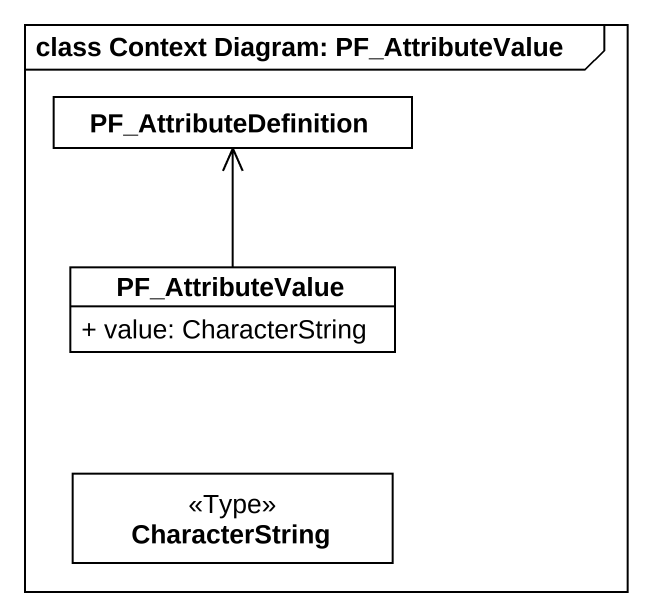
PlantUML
@startuml
mainframe class Context Diagram: PF_AttributeValue
hide circle
hide empty members
skinparam classAttributeIconSize 0
class PF_AttributeDefinition
class PF_AttributeValue {
  + value: CharacterString
}
class CharacterString <<Type>>
PF_AttributeValue -up-> PF_AttributeDefinition
@enduml
